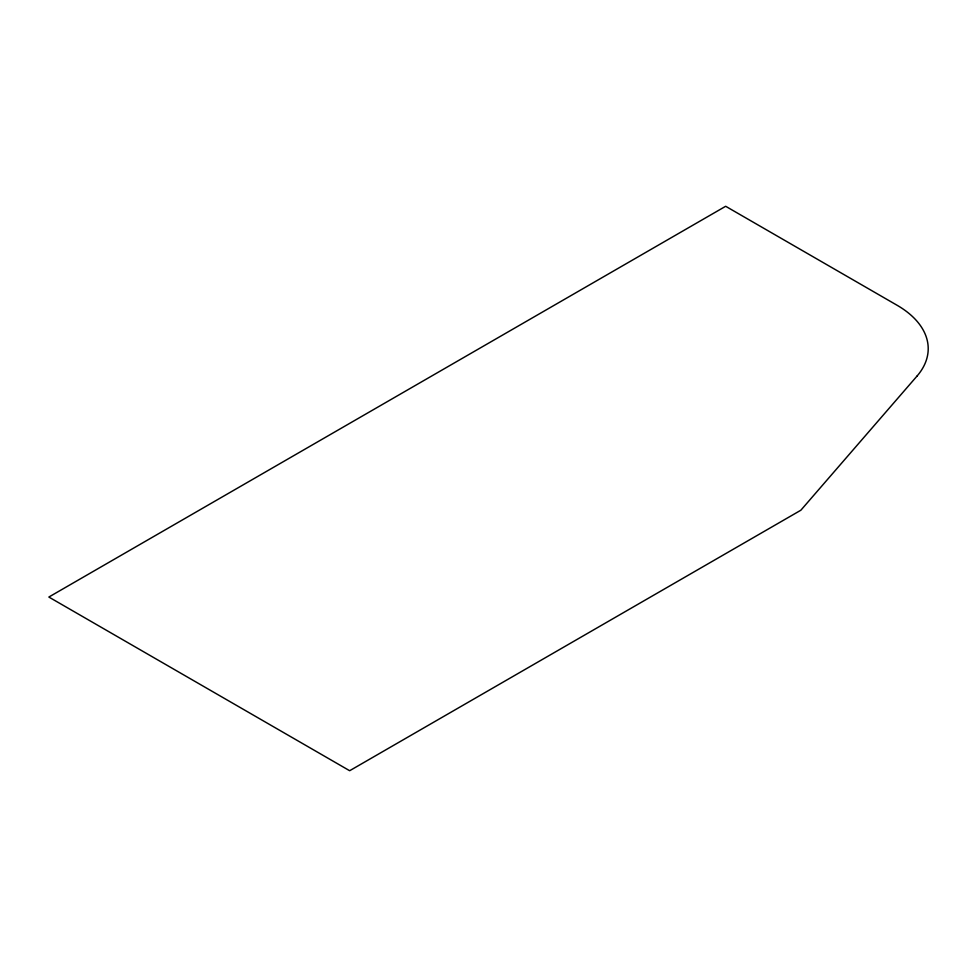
<?xml version="1.0" encoding="UTF-8"?>
<svg xmlns="http://www.w3.org/2000/svg" width="977" height="977" viewBox="0 0 977 977"><rect width="100%" height="100%" fill="white"/><g stroke="black" fill="none" stroke-linecap="round" stroke-linejoin="round"><path stroke-width="1.47" d="M916.988 376.121L800.871 510.214L349.656 770.719L48.85 597.045L725.667 206.281L897.069 305.251A106.346 61.404 0 0 1 916.988 376.121"/></g></svg>
